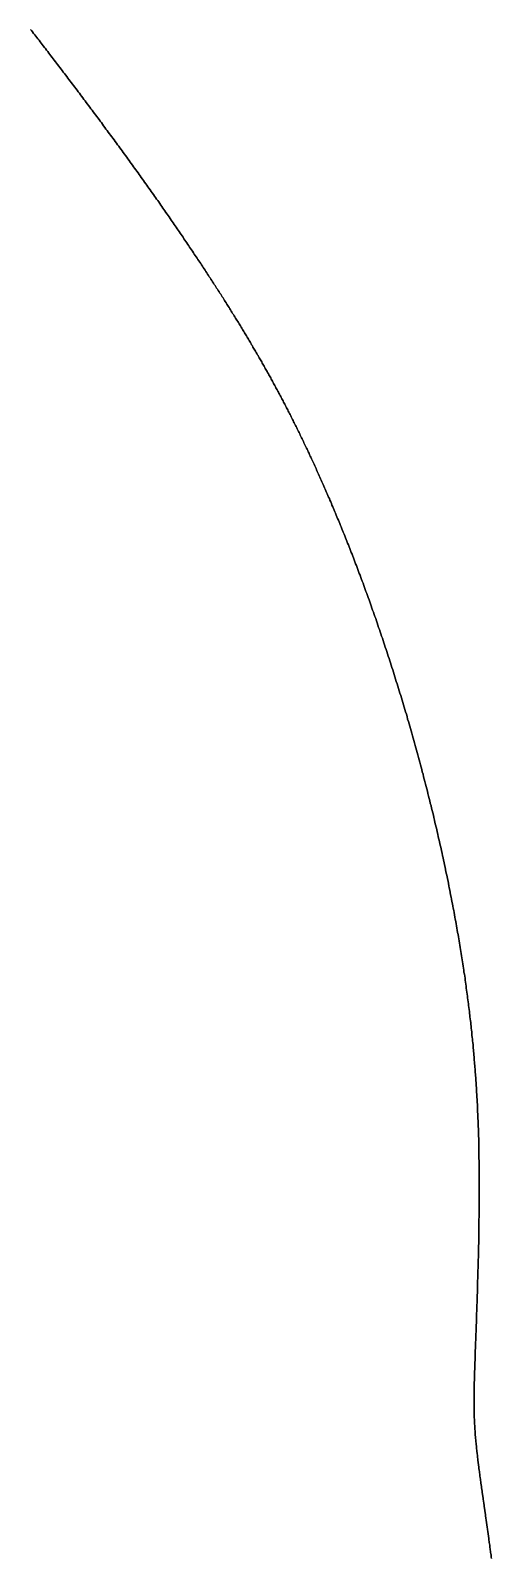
# Model space of a CAD drawing. Header units: inches. Extents: x 130170 to 284068, y 377793 to 804530.
# Drawn here: x 260278.8 to 260310.5, y 748711.6 to 748816.8 of the extents above; entities that cross this region are included whole.
import ezdxf

# ---------------------------------------------------------------- set-up
doc = ezdxf.new("R2010")
doc.units = ezdxf.units.IN
doc.header["$MEASUREMENT"] = 0
doc.layers.add('muni_il', color=7, linetype='Continuous')

msp = doc.modelspace()

# ---------------------------------------------------------------- linework, layer by layer
at = {"layer": 'muni_il'}
for points in [[(260310.53, 748711.61), (260310.52, 748711.7), (260310.51, 748711.78), (260310.5, 748711.87), (260310.49, 748711.95), (260310.47, 748712.04), (260310.46, 748712.12), (260310.45, 748712.21), (260310.44, 748712.29), (260310.43, 748712.37), (260310.42, 748712.46), (260310.41, 748712.54), (260310.4, 748712.62), (260310.38, 748712.71), (260310.37, 748712.79), (260310.36, 748712.87), (260310.35, 748712.95), (260310.34, 748713.03), (260310.33, 748713.11), (260310.32, 748713.19), (260310.31, 748713.27), (260310.3, 748713.35), (260310.28, 748713.43), (260310.27, 748713.51), (260310.26, 748713.59), (260310.25, 748713.67), (260310.24, 748713.75), (260310.23, 748713.83), (260310.22, 748713.9), (260310.21, 748713.98), (260310.2, 748714.06), (260310.19, 748714.14), (260310.17, 748714.21), (260310.16, 748714.29), (260310.15, 748714.36), (260310.14, 748714.44), (260310.13, 748714.51), (260310.12, 748714.59), (260310.11, 748714.66), (260310.1, 748714.74), (260310.09, 748714.81), (260310.08, 748714.88), (260310.07, 748714.96), (260310.06, 748715.03), (260310.05, 748715.1), (260310.04, 748715.17), (260310.03, 748715.24), (260310.02, 748715.32), (260310.01, 748715.39), (260310, 748715.46), (260309.99, 748715.53), (260309.98, 748715.6), (260309.97, 748715.66), (260309.96, 748715.73), (260309.95, 748715.8), (260309.94, 748715.87), (260309.93, 748715.94), (260309.92, 748716), (260309.91, 748716.07), (260309.9, 748716.14), (260309.89, 748716.2), (260309.88, 748716.27), (260309.87, 748716.34), (260309.86, 748716.4), (260309.85, 748716.46), (260309.84, 748716.53), (260309.84, 748716.59), (260309.83, 748716.66), (260309.82, 748716.72), (260309.81, 748716.78), (260309.8, 748716.84), (260309.79, 748716.91), (260309.78, 748716.97), (260309.78, 748717.03), (260309.77, 748717.09), (260309.76, 748717.15), (260309.75, 748717.21), (260309.74, 748717.27), (260309.73, 748717.33), (260309.73, 748717.39), (260309.72, 748717.45), (260309.71, 748717.5), (260309.7, 748717.56), (260309.7, 748717.62), (260309.69, 748717.68), (260309.68, 748717.73), (260309.67, 748717.79), (260309.67, 748717.84), (260309.66, 748717.9), (260309.65, 748717.96), (260309.64, 748718.01), (260309.64, 748718.06), (260309.63, 748718.12), (260309.62, 748718.17), (260309.62, 748718.23), (260309.61, 748718.28), (260309.6, 748718.33), (260309.6, 748718.39), (260309.59, 748718.44), (260309.59, 748718.49), (260309.58, 748718.54), (260309.57, 748718.59), (260309.57, 748718.64), (260309.56, 748718.7), (260309.56, 748718.75), (260309.55, 748718.8), (260309.54, 748718.85), (260309.54, 748718.9), (260309.53, 748718.95), (260309.53, 748719), (260309.52, 748719.04), (260309.52, 748719.09), (260309.51, 748719.14), (260309.51, 748719.19), (260309.5, 748719.24), (260309.5, 748719.29), (260309.49, 748719.33), (260309.49, 748719.38), (260309.48, 748719.43), (260309.48, 748719.48), (260309.47, 748719.52), (260309.47, 748719.57), (260309.46, 748719.62), (260309.46, 748719.66), (260309.46, 748719.71), (260309.45, 748719.75), (260309.45, 748719.8), (260309.44, 748719.85), (260309.44, 748719.89), (260309.44, 748719.94), (260309.43, 748719.98), (260309.43, 748720.03), (260309.42, 748720.07), (260309.42, 748720.12), (260309.42, 748720.16), (260309.41, 748720.21), (260309.41, 748720.25), (260309.41, 748720.3), (260309.4, 748720.34), (260309.4, 748720.39), (260309.4, 748720.43), (260309.39, 748720.48), (260309.39, 748720.52), (260309.39, 748720.56), (260309.39, 748720.61), (260309.38, 748720.65), (260309.38, 748720.7), (260309.38, 748720.74), (260309.38, 748720.79), (260309.37, 748720.83), (260309.37, 748720.88), (260309.37, 748720.92), (260309.37, 748720.96), (260309.37, 748721.01), (260309.36, 748721.05), (260309.36, 748721.1), (260309.36, 748721.14), (260309.36, 748721.19), (260309.36, 748721.23), (260309.35, 748721.28), (260309.35, 748721.32), (260309.35, 748721.37), (260309.35, 748721.41), (260309.35, 748721.46), (260309.35, 748721.5), (260309.35, 748721.55), (260309.34, 748721.6), (260309.34, 748721.64), (260309.34, 748721.69), (260309.34, 748721.74), (260309.34, 748721.78), (260309.34, 748721.83), (260309.34, 748721.88), (260309.34, 748721.92), (260309.34, 748721.97), (260309.34, 748722.02), (260309.34, 748722.07), (260309.34, 748722.12), (260309.34, 748722.16), (260309.34, 748722.21), (260309.34, 748722.26), (260309.34, 748722.31), (260309.34, 748722.36), (260309.34, 748722.41), (260309.34, 748722.46), (260309.34, 748722.51), (260309.34, 748722.56), (260309.34, 748722.62), (260309.34, 748722.67), (260309.34, 748722.72), (260309.34, 748722.77), (260309.34, 748722.82), (260309.34, 748722.88), (260309.34, 748722.93), (260309.34, 748722.98), (260309.34, 748723.04), (260309.34, 748723.09), (260309.34, 748723.15), (260309.34, 748723.2), (260309.34, 748723.26), (260309.34, 748723.32), (260309.35, 748723.37), (260309.35, 748723.43), (260309.35, 748723.49), (260309.35, 748723.55), (260309.35, 748723.61), (260309.35, 748723.66), (260309.35, 748723.72), (260309.35, 748723.78), (260309.36, 748723.84), (260309.36, 748723.91), (260309.36, 748723.97), (260309.36, 748724.03), (260309.36, 748724.09), (260309.36, 748724.15), (260309.37, 748724.22), (260309.37, 748724.28), (260309.37, 748724.35), (260309.37, 748724.41), (260309.37, 748724.48), (260309.37, 748724.54), (260309.38, 748724.61), (260309.38, 748724.68), (260309.38, 748724.74), (260309.38, 748724.81), (260309.39, 748724.88), (260309.39, 748724.95), (260309.39, 748725.02), (260309.39, 748725.09), (260309.39, 748725.16), (260309.4, 748725.23), (260309.4, 748725.3), (260309.4, 748725.38), (260309.4, 748725.45), (260309.41, 748725.52), (260309.41, 748725.6), (260309.41, 748725.67), (260309.41, 748725.75), (260309.42, 748725.82), (260309.42, 748725.9), (260309.42, 748725.98), (260309.43, 748726.05), (260309.43, 748726.13), (260309.43, 748726.21), (260309.43, 748726.29), (260309.44, 748726.37), (260309.44, 748726.45), (260309.44, 748726.53), (260309.45, 748726.61), (260309.45, 748726.69), (260309.45, 748726.78), (260309.45, 748726.86), (260309.46, 748726.94), (260309.46, 748727.03), (260309.46, 748727.11), (260309.47, 748727.19), (260309.47, 748727.28), (260309.47, 748727.37), (260309.48, 748727.45), (260309.48, 748727.54), (260309.48, 748727.63), (260309.48, 748727.72), (260309.49, 748727.8), (260309.49, 748727.89), (260309.49, 748727.98), (260309.5, 748728.07), (260309.5, 748728.16), (260309.5, 748728.25), (260309.51, 748728.35), (260309.51, 748728.44), (260309.51, 748728.53), (260309.52, 748728.62), (260309.52, 748728.72), (260309.52, 748728.81), (260309.53, 748728.9), (260309.53, 748729), (260309.53, 748729.09), (260309.54, 748729.19), (260309.54, 748729.28), (260309.54, 748729.38), (260309.54, 748729.48), (260309.55, 748729.57), (260309.55, 748729.67), (260309.55, 748729.77), (260309.56, 748729.87), (260309.56, 748729.96), (260309.56, 748730.06), (260309.57, 748730.16), (260309.57, 748730.26), (260309.57, 748730.36), (260309.58, 748730.46), (260309.58, 748730.56), (260309.58, 748730.66), (260309.58, 748730.76), (260309.59, 748730.86), (260309.59, 748730.97), (260309.59, 748731.07), (260309.6, 748731.17), (260309.6, 748731.27), (260309.6, 748731.38), (260309.6, 748731.48), (260309.61, 748731.58), (260309.61, 748731.68), (260309.61, 748731.79), (260309.61, 748731.89), (260309.62, 748732), (260309.62, 748732.1), (260309.62, 748732.21), (260309.63, 748732.31), (260309.63, 748732.42), (260309.63, 748732.52), (260309.63, 748732.63), (260309.63, 748732.73), (260309.64, 748732.84), (260309.64, 748732.94), (260309.64, 748733.05), (260309.64, 748733.16), (260309.65, 748733.26), (260309.65, 748733.37), (260309.65, 748733.47), (260309.65, 748733.58), (260309.65, 748733.69), (260309.66, 748733.8), (260309.66, 748733.9), (260309.66, 748734.01), (260309.66, 748734.12), (260309.66, 748734.22), (260309.67, 748734.33), (260309.67, 748734.44), (260309.67, 748734.55), (260309.67, 748734.66), (260309.67, 748734.76), (260309.67, 748734.87), (260309.67, 748734.98), (260309.68, 748735.09), (260309.68, 748735.2), (260309.68, 748735.3), (260309.68, 748735.41), (260309.68, 748735.52), (260309.68, 748735.63), (260309.68, 748735.74), (260309.68, 748735.85), (260309.68, 748735.95), (260309.69, 748736.06), (260309.69, 748736.17), (260309.69, 748736.28), (260309.69, 748736.39), (260309.69, 748736.5), (260309.69, 748736.61), (260309.69, 748736.72), (260309.69, 748736.82), (260309.69, 748736.93), (260309.69, 748737.04), (260309.69, 748737.15), (260309.69, 748737.26), (260309.69, 748737.37), (260309.69, 748737.48), (260309.69, 748737.59), (260309.69, 748737.7), (260309.69, 748737.8), (260309.69, 748737.91), (260309.69, 748738.02), (260309.69, 748738.13), (260309.68, 748738.24), (260309.68, 748738.35), (260309.68, 748738.46), (260309.68, 748738.57), (260309.68, 748738.68), (260309.68, 748738.79), (260309.68, 748738.9), (260309.68, 748739.01), (260309.67, 748739.12), (260309.67, 748739.22), (260309.67, 748739.33), (260309.67, 748739.44), (260309.67, 748739.55), (260309.67, 748739.66), (260309.66, 748739.77), (260309.66, 748739.88), (260309.66, 748739.99), (260309.66, 748740.1), (260309.65, 748740.21), (260309.65, 748740.32), (260309.65, 748740.43), (260309.65, 748740.54), (260309.64, 748740.65), (260309.64, 748740.76), (260309.64, 748740.87), (260309.63, 748740.98), (260309.63, 748741.09), (260309.63, 748741.2), (260309.62, 748741.32), (260309.62, 748741.43), (260309.61, 748741.54), (260309.61, 748741.65), (260309.61, 748741.76), (260309.6, 748741.87), (260309.6, 748741.98), (260309.59, 748742.09), (260309.59, 748742.21), (260309.58, 748742.32), (260309.58, 748742.43), (260309.57, 748742.54), (260309.57, 748742.66), (260309.56, 748742.77), (260309.56, 748742.88), (260309.55, 748742.99), (260309.54, 748743.11), (260309.54, 748743.22), (260309.53, 748743.33), (260309.53, 748743.45), (260309.52, 748743.56), (260309.51, 748743.68), (260309.51, 748743.79), (260309.5, 748743.91), (260309.49, 748744.02), (260309.48, 748744.14), (260309.48, 748744.25), (260309.47, 748744.37), (260309.46, 748744.48), (260309.45, 748744.6), (260309.45, 748744.72), (260309.44, 748744.83), (260309.43, 748744.95), (260309.42, 748745.07), (260309.41, 748745.18), (260309.4, 748745.3), (260309.39, 748745.42), (260309.38, 748745.54), (260309.37, 748745.66), (260309.36, 748745.78), (260309.35, 748745.9), (260309.34, 748746.02), (260309.33, 748746.14), (260309.32, 748746.26), (260309.31, 748746.38), (260309.3, 748746.5), (260309.29, 748746.62), (260309.28, 748746.74), (260309.27, 748746.86), (260309.26, 748746.99), (260309.24, 748747.11), (260309.23, 748747.23), (260309.22, 748747.36), (260309.21, 748747.48), (260309.19, 748747.61), (260309.18, 748747.73), (260309.17, 748747.86), (260309.15, 748747.98), (260309.14, 748748.11), (260309.13, 748748.24), (260309.11, 748748.36), (260309.1, 748748.49), (260309.08, 748748.62), (260309.07, 748748.75), (260309.05, 748748.88), (260309.04, 748749), (260309.02, 748749.13), (260309.01, 748749.26), (260308.99, 748749.39), (260308.98, 748749.53), (260308.96, 748749.66), (260308.94, 748749.79), (260308.93, 748749.92), (260308.91, 748750.05), (260308.89, 748750.19), (260308.88, 748750.32), (260308.86, 748750.46), (260308.84, 748750.59), (260308.82, 748750.73), (260308.8, 748750.86), (260308.78, 748751), (260308.76, 748751.13), (260308.75, 748751.27), (260308.73, 748751.41), (260308.71, 748751.55), (260308.69, 748751.68), (260308.67, 748751.82), (260308.64, 748751.96), (260308.62, 748752.1), (260308.6, 748752.24), (260308.58, 748752.38), (260308.56, 748752.53), (260308.54, 748752.67), (260308.52, 748752.81), (260308.49, 748752.95), (260308.47, 748753.09), (260308.45, 748753.24), (260308.42, 748753.38), (260308.4, 748753.53), (260308.38, 748753.67), (260308.35, 748753.82), (260308.33, 748753.96), (260308.3, 748754.11), (260308.28, 748754.26), (260308.25, 748754.4), (260308.23, 748754.55), (260308.2, 748754.7), (260308.18, 748754.85), (260308.15, 748755), (260308.12, 748755.15), (260308.1, 748755.3), (260308.07, 748755.45), (260308.04, 748755.6), (260308.02, 748755.75), (260307.99, 748755.9), (260307.96, 748756.06), (260307.93, 748756.21), (260307.9, 748756.36), (260307.87, 748756.51), (260307.84, 748756.67), (260307.81, 748756.82), (260307.78, 748756.98), (260307.75, 748757.13), (260307.72, 748757.29), (260307.69, 748757.44), (260307.66, 748757.6), (260307.63, 748757.76), (260307.6, 748757.91), (260307.57, 748758.07), (260307.54, 748758.23), (260307.5, 748758.39), (260307.47, 748758.54), (260307.44, 748758.7), (260307.4, 748758.86), (260307.37, 748759.02), (260307.34, 748759.18), (260307.3, 748759.34), (260307.27, 748759.5), (260307.23, 748759.66), (260307.2, 748759.82), (260307.16, 748759.98), (260307.13, 748760.15), (260307.09, 748760.31), (260307.06, 748760.47), (260307.02, 748760.63), (260306.98, 748760.79), (260306.95, 748760.96), (260306.91, 748761.12), (260306.87, 748761.28), (260306.84, 748761.45), (260306.8, 748761.61), (260306.76, 748761.77), (260306.72, 748761.94), (260306.68, 748762.1), (260306.64, 748762.27), (260306.6, 748762.43), (260306.57, 748762.6), (260306.53, 748762.76), (260306.49, 748762.92), (260306.45, 748763.09), (260306.41, 748763.26), (260306.37, 748763.42), (260306.32, 748763.59), (260306.28, 748763.75), (260306.24, 748763.92), (260306.2, 748764.08), (260306.16, 748764.25), (260306.12, 748764.41), (260306.07, 748764.58), (260306.03, 748764.75), (260305.99, 748764.91), (260305.95, 748765.08), (260305.9, 748765.25), (260305.86, 748765.41), (260305.82, 748765.58), (260305.77, 748765.74), (260305.73, 748765.91), (260305.69, 748766.08), (260305.64, 748766.24), (260305.6, 748766.41), (260305.55, 748766.57), (260305.51, 748766.74), (260305.46, 748766.91), (260305.42, 748767.07), (260305.37, 748767.24), (260305.33, 748767.4), (260305.28, 748767.57), (260305.23, 748767.74), (260305.19, 748767.9), (260305.14, 748768.07), (260305.09, 748768.23), (260305.05, 748768.4), (260305, 748768.56), (260304.95, 748768.73), (260304.91, 748768.89), (260304.86, 748769.05), (260304.81, 748769.22), (260304.76, 748769.38), (260304.72, 748769.55), (260304.67, 748769.71), (260304.62, 748769.87), (260304.57, 748770.04), (260304.52, 748770.2), (260304.47, 748770.36), (260304.42, 748770.52), (260304.38, 748770.69), (260304.33, 748770.85), (260304.28, 748771.01), (260304.23, 748771.17), (260304.18, 748771.33), (260304.13, 748771.49), (260304.08, 748771.65), (260304.03, 748771.81), (260303.98, 748771.97), (260303.93, 748772.13), (260303.88, 748772.29), (260303.83, 748772.45), (260303.78, 748772.61), (260303.73, 748772.77), (260303.68, 748772.92), (260303.63, 748773.08), (260303.58, 748773.24), (260303.53, 748773.39), (260303.48, 748773.55), (260303.43, 748773.71), (260303.38, 748773.86), (260303.33, 748774.02), (260303.27, 748774.17), (260303.22, 748774.33), (260303.17, 748774.48), (260303.12, 748774.63), (260303.07, 748774.78), (260303.02, 748774.94), (260302.97, 748775.09), (260302.92, 748775.24), (260302.87, 748775.39), (260302.82, 748775.54), (260302.76, 748775.69), (260302.71, 748775.84), (260302.66, 748775.99), (260302.61, 748776.14), (260302.56, 748776.29), (260302.51, 748776.43), (260302.46, 748776.58), (260302.4, 748776.73), (260302.35, 748776.87), (260302.3, 748777.02), (260302.25, 748777.16), (260302.2, 748777.31), (260302.15, 748777.45), (260302.1, 748777.59), (260302.04, 748777.74), (260301.99, 748777.88), (260301.94, 748778.02), (260301.89, 748778.16), (260301.84, 748778.3), (260301.79, 748778.44), (260301.74, 748778.58), (260301.69, 748778.72), (260301.64, 748778.86), (260301.58, 748778.99), (260301.53, 748779.13), (260301.48, 748779.27), (260301.43, 748779.4), (260301.38, 748779.54), (260301.33, 748779.67), (260301.28, 748779.81), (260301.23, 748779.94), (260301.18, 748780.07), (260301.13, 748780.2), (260301.08, 748780.33), (260301.03, 748780.47), (260300.98, 748780.6), (260300.93, 748780.73), (260300.88, 748780.85), (260300.83, 748780.98), (260300.78, 748781.11), (260300.73, 748781.24), (260300.68, 748781.36), (260300.63, 748781.49), (260300.58, 748781.62), (260300.53, 748781.74), (260300.48, 748781.86), (260300.43, 748781.99), (260300.38, 748782.11), (260300.33, 748782.23), (260300.28, 748782.35), (260300.23, 748782.47), (260300.18, 748782.6), (260300.13, 748782.71), (260300.08, 748782.83), (260300.04, 748782.95), (260299.99, 748783.07), (260299.94, 748783.19), (260299.89, 748783.3), (260299.84, 748783.42), (260299.79, 748783.54), (260299.75, 748783.65), (260299.7, 748783.76), (260299.65, 748783.88), (260299.6, 748783.99), (260299.55, 748784.1), (260299.51, 748784.21), (260299.46, 748784.33), (260299.41, 748784.44), (260299.37, 748784.55), (260299.32, 748784.65), (260299.27, 748784.76), (260299.23, 748784.87), (260299.18, 748784.98), (260299.13, 748785.09), (260299.09, 748785.19), (260299.04, 748785.3), (260298.99, 748785.4), (260298.95, 748785.51), (260298.9, 748785.61), (260298.86, 748785.71), (260298.81, 748785.82), (260298.76, 748785.92), (260298.72, 748786.02), (260298.67, 748786.12), (260298.63, 748786.22), (260298.58, 748786.32), (260298.54, 748786.42), (260298.49, 748786.52), (260298.45, 748786.62), (260298.41, 748786.72), (260298.36, 748786.81), (260298.32, 748786.91), (260298.27, 748787.01), (260298.23, 748787.1), (260298.18, 748787.2), (260298.14, 748787.29), (260298.1, 748787.39), (260298.05, 748787.48), (260298.01, 748787.57), (260297.97, 748787.67), (260297.92, 748787.76), (260297.88, 748787.85), (260297.84, 748787.94), (260297.79, 748788.03), (260297.75, 748788.12), (260297.71, 748788.21), (260297.66, 748788.3), (260297.62, 748788.39), (260297.58, 748788.48), (260297.54, 748788.57), (260297.49, 748788.66), (260297.45, 748788.74), (260297.41, 748788.83), (260297.37, 748788.92), (260297.33, 748789), (260297.28, 748789.09), (260297.24, 748789.17), (260297.2, 748789.26), (260297.16, 748789.34), (260297.12, 748789.43), (260297.08, 748789.51), (260297.04, 748789.59), (260296.99, 748789.68), (260296.95, 748789.76), (260296.91, 748789.84), (260296.87, 748789.92), (260296.83, 748790), (260296.79, 748790.09), (260296.75, 748790.17), (260296.71, 748790.25), (260296.67, 748790.33), (260296.63, 748790.41), (260296.58, 748790.49), (260296.54, 748790.57), (260296.5, 748790.65), (260296.46, 748790.72), (260296.42, 748790.8), (260296.38, 748790.88), (260296.34, 748790.96), (260296.3, 748791.04), (260296.26, 748791.11), (260296.22, 748791.19), (260296.18, 748791.27), (260296.14, 748791.35), (260296.1, 748791.42), (260296.06, 748791.5), (260296.02, 748791.58), (260295.98, 748791.65), (260295.94, 748791.73), (260295.9, 748791.8), (260295.86, 748791.88), (260295.82, 748791.95), (260295.78, 748792.03), (260295.74, 748792.1), (260295.69, 748792.18), (260295.65, 748792.25), (260295.61, 748792.33), (260295.57, 748792.4), (260295.53, 748792.48), (260295.49, 748792.55), (260295.45, 748792.63), (260295.41, 748792.7), (260295.37, 748792.77), (260295.33, 748792.85), (260295.29, 748792.92), (260295.25, 748792.99), (260295.21, 748793.07), (260295.17, 748793.14), (260295.12, 748793.22), (260295.08, 748793.29), (260295.04, 748793.36), (260295, 748793.44), (260294.96, 748793.51), (260294.92, 748793.58), (260294.88, 748793.66), (260294.84, 748793.73), (260294.79, 748793.8), (260294.75, 748793.88), (260294.71, 748793.95), (260294.67, 748794.02), (260294.63, 748794.1), (260294.58, 748794.17), (260294.54, 748794.24), (260294.5, 748794.32), (260294.46, 748794.39), (260294.41, 748794.47), (260294.37, 748794.54), (260294.33, 748794.61), (260294.28, 748794.69), (260294.24, 748794.76), (260294.2, 748794.84), (260294.15, 748794.91), (260294.11, 748794.98), (260294.07, 748795.06), (260294.02, 748795.13), (260293.98, 748795.21), (260293.93, 748795.28), (260293.89, 748795.36), (260293.85, 748795.43), (260293.8, 748795.51), (260293.76, 748795.58), (260293.71, 748795.66), (260293.67, 748795.74), (260293.62, 748795.81), (260293.57, 748795.89), (260293.53, 748795.96), (260293.48, 748796.04), (260293.44, 748796.12), (260293.39, 748796.19), (260293.34, 748796.27), (260293.3, 748796.35), (260293.25, 748796.43), (260293.2, 748796.5), (260293.15, 748796.58), (260293.11, 748796.66), (260293.06, 748796.74), (260293.01, 748796.82), (260292.96, 748796.89), (260292.91, 748796.97), (260292.86, 748797.05), (260292.81, 748797.13), (260292.76, 748797.21), (260292.71, 748797.29), (260292.66, 748797.37), (260292.61, 748797.45), (260292.56, 748797.53), (260292.51, 748797.61), (260292.46, 748797.7), (260292.41, 748797.78), (260292.36, 748797.86), (260292.31, 748797.94), (260292.26, 748798.02), (260292.2, 748798.11), (260292.15, 748798.19), (260292.1, 748798.27), (260292.05, 748798.36), (260291.99, 748798.44), (260291.94, 748798.52), (260291.89, 748798.61), (260291.83, 748798.69), (260291.78, 748798.78), (260291.72, 748798.86), (260291.67, 748798.95), (260291.61, 748799.03), (260291.56, 748799.12), (260291.5, 748799.21), (260291.44, 748799.29), (260291.39, 748799.38), (260291.33, 748799.47), (260291.27, 748799.56), (260291.22, 748799.64), (260291.16, 748799.73), (260291.1, 748799.82), (260291.04, 748799.91), (260290.99, 748800), (260290.93, 748800.09), (260290.87, 748800.18), (260290.81, 748800.27), (260290.75, 748800.36), (260290.69, 748800.45), (260290.63, 748800.54), (260290.57, 748800.63), (260290.51, 748800.73), (260290.45, 748800.82), (260290.38, 748800.91), (260290.32, 748801), (260290.26, 748801.1), (260290.2, 748801.19), (260290.14, 748801.28), (260290.07, 748801.38), (260290.01, 748801.47), (260289.95, 748801.57), (260289.88, 748801.66), (260289.82, 748801.76), (260289.75, 748801.85), (260289.69, 748801.95), (260289.62, 748802.04), (260289.56, 748802.14), (260289.49, 748802.24), (260289.43, 748802.33), (260289.36, 748802.43), (260289.3, 748802.53), (260289.23, 748802.63), (260289.16, 748802.73), (260289.09, 748802.82), (260289.03, 748802.92), (260288.96, 748803.02), (260288.89, 748803.12), (260288.82, 748803.22), (260288.75, 748803.32), (260288.69, 748803.42), (260288.62, 748803.52), (260288.55, 748803.62), (260288.48, 748803.72), (260288.41, 748803.83), (260288.34, 748803.93), (260288.27, 748804.03), (260288.2, 748804.13), (260288.12, 748804.23), (260288.05, 748804.34), (260287.98, 748804.44), (260287.91, 748804.54), (260287.84, 748804.64), (260287.76, 748804.75), (260287.69, 748804.85), (260287.62, 748804.96), (260287.55, 748805.06), (260287.47, 748805.16), (260287.4, 748805.27), (260287.33, 748805.37), (260287.25, 748805.48), (260287.18, 748805.58), (260287.1, 748805.69), (260287.03, 748805.79), (260286.95, 748805.9), (260286.88, 748806), (260286.8, 748806.11), (260286.73, 748806.22), (260286.65, 748806.32), (260286.58, 748806.43), (260286.5, 748806.54), (260286.42, 748806.64), (260286.35, 748806.75), (260286.27, 748806.86), (260286.2, 748806.96), (260286.12, 748807.07), (260286.04, 748807.18), (260285.96, 748807.28), (260285.89, 748807.39), (260285.81, 748807.5), (260285.73, 748807.61), (260285.65, 748807.71), (260285.58, 748807.82), (260285.5, 748807.93), (260285.42, 748808.04), (260285.34, 748808.15), (260285.26, 748808.25), (260285.18, 748808.36), (260285.1, 748808.47), (260285.03, 748808.58), (260284.95, 748808.69), (260284.87, 748808.79), (260284.79, 748808.9), (260284.71, 748809.01), (260284.63, 748809.12), (260284.55, 748809.23), (260284.47, 748809.34), (260284.39, 748809.44), (260284.31, 748809.55), (260284.23, 748809.66), (260284.15, 748809.77), (260284.07, 748809.88), (260283.99, 748809.98), (260283.91, 748810.09), (260283.83, 748810.2), (260283.75, 748810.31), (260283.67, 748810.42), (260283.59, 748810.52), (260283.51, 748810.63), (260283.43, 748810.74), (260283.35, 748810.85), (260283.27, 748810.95), (260283.19, 748811.06), (260283.11, 748811.17), (260283.03, 748811.28), (260282.95, 748811.38), (260282.87, 748811.49), (260282.79, 748811.6), (260282.71, 748811.7), (260282.63, 748811.81), (260282.55, 748811.92), (260282.47, 748812.02), (260282.39, 748812.13), (260282.31, 748812.23), (260282.23, 748812.34), (260282.16, 748812.45), (260282.08, 748812.55), (260282, 748812.66), (260281.92, 748812.76), (260281.84, 748812.87), (260281.76, 748812.97), (260281.68, 748813.07), (260281.6, 748813.18), (260281.52, 748813.28), (260281.44, 748813.39), (260281.36, 748813.49), (260281.29, 748813.59), (260281.21, 748813.7), (260281.13, 748813.8), (260281.05, 748813.9), (260280.97, 748814), (260280.9, 748814.11), (260280.82, 748814.21), (260280.74, 748814.31), (260280.66, 748814.41), (260280.59, 748814.51), (260280.51, 748814.61), (260280.43, 748814.71), (260280.36, 748814.81), (260280.28, 748814.91), (260280.2, 748815.01), (260280.13, 748815.11), (260280.05, 748815.21), (260279.98, 748815.31), (260279.9, 748815.41), (260279.82, 748815.51), (260279.75, 748815.6), (260279.67, 748815.7), (260279.6, 748815.8), (260279.53, 748815.89), (260279.45, 748815.99), (260279.38, 748816.09), (260279.3, 748816.18), (260279.23, 748816.28), (260279.16, 748816.37), (260279.08, 748816.47), (260279.01, 748816.56), (260278.94, 748816.66), (260278.87, 748816.75), (260278.79, 748816.84)], [(260278.79, 748816.84), (260278.87, 748816.75), (260278.94, 748816.66), (260279.01, 748816.56), (260279.08, 748816.47), (260279.16, 748816.37), (260279.23, 748816.28), (260279.3, 748816.18), (260279.38, 748816.09), (260279.45, 748815.99), (260279.53, 748815.89), (260279.6, 748815.8), (260279.67, 748815.7), (260279.75, 748815.6), (260279.82, 748815.51), (260279.9, 748815.41), (260279.98, 748815.31), (260280.05, 748815.21), (260280.13, 748815.11), (260280.2, 748815.01), (260280.28, 748814.91), (260280.36, 748814.81), (260280.43, 748814.71), (260280.51, 748814.61), (260280.59, 748814.51), (260280.66, 748814.41), (260280.74, 748814.31), (260280.82, 748814.21), (260280.9, 748814.11), (260280.97, 748814), (260281.05, 748813.9), (260281.13, 748813.8), (260281.21, 748813.7), (260281.29, 748813.59), (260281.36, 748813.49), (260281.44, 748813.39), (260281.52, 748813.28), (260281.6, 748813.18), (260281.68, 748813.07), (260281.76, 748812.97), (260281.84, 748812.87), (260281.92, 748812.76), (260282, 748812.66), (260282.08, 748812.55), (260282.16, 748812.45), (260282.23, 748812.34), (260282.31, 748812.23), (260282.39, 748812.13), (260282.47, 748812.02), (260282.55, 748811.92), (260282.63, 748811.81), (260282.71, 748811.7), (260282.79, 748811.6), (260282.87, 748811.49), (260282.95, 748811.38), (260283.03, 748811.28), (260283.11, 748811.17), (260283.19, 748811.06), (260283.27, 748810.95), (260283.35, 748810.85), (260283.43, 748810.74), (260283.51, 748810.63), (260283.59, 748810.52), (260283.67, 748810.42), (260283.75, 748810.31), (260283.83, 748810.2), (260283.91, 748810.09), (260283.99, 748809.98), (260284.07, 748809.88), (260284.15, 748809.77), (260284.23, 748809.66), (260284.31, 748809.55), (260284.39, 748809.44), (260284.47, 748809.34), (260284.55, 748809.23), (260284.63, 748809.12), (260284.71, 748809.01), (260284.79, 748808.9), (260284.87, 748808.79), (260284.95, 748808.69), (260285.03, 748808.58), (260285.1, 748808.47), (260285.18, 748808.36), (260285.26, 748808.25), (260285.34, 748808.15), (260285.42, 748808.04), (260285.5, 748807.93), (260285.58, 748807.82), (260285.65, 748807.71), (260285.73, 748807.61), (260285.81, 748807.5), (260285.89, 748807.39), (260285.96, 748807.28), (260286.04, 748807.18), (260286.12, 748807.07), (260286.2, 748806.96), (260286.27, 748806.86), (260286.35, 748806.75), (260286.42, 748806.64), (260286.5, 748806.54), (260286.58, 748806.43), (260286.65, 748806.32), (260286.73, 748806.22), (260286.8, 748806.11), (260286.88, 748806), (260286.95, 748805.9), (260287.03, 748805.79), (260287.1, 748805.69), (260287.18, 748805.58), (260287.25, 748805.48), (260287.33, 748805.37), (260287.4, 748805.27), (260287.47, 748805.16), (260287.55, 748805.06), (260287.62, 748804.96), (260287.69, 748804.85), (260287.76, 748804.75), (260287.84, 748804.64), (260287.91, 748804.54), (260287.98, 748804.44), (260288.05, 748804.34), (260288.12, 748804.23), (260288.2, 748804.13), (260288.27, 748804.03), (260288.34, 748803.93), (260288.41, 748803.83), (260288.48, 748803.72), (260288.55, 748803.62), (260288.62, 748803.52), (260288.69, 748803.42), (260288.75, 748803.32), (260288.82, 748803.22), (260288.89, 748803.12), (260288.96, 748803.02), (260289.03, 748802.92), (260289.09, 748802.82), (260289.16, 748802.73), (260289.23, 748802.63), (260289.3, 748802.53), (260289.36, 748802.43), (260289.43, 748802.33), (260289.49, 748802.24), (260289.56, 748802.14), (260289.62, 748802.04), (260289.69, 748801.95), (260289.75, 748801.85), (260289.82, 748801.76), (260289.88, 748801.66), (260289.95, 748801.57), (260290.01, 748801.47), (260290.07, 748801.38), (260290.14, 748801.28), (260290.2, 748801.19), (260290.26, 748801.1), (260290.32, 748801), (260290.38, 748800.91), (260290.45, 748800.82), (260290.51, 748800.73), (260290.57, 748800.63), (260290.63, 748800.54), (260290.69, 748800.45), (260290.75, 748800.36), (260290.81, 748800.27), (260290.87, 748800.18), (260290.93, 748800.09), (260290.99, 748800), (260291.04, 748799.91), (260291.1, 748799.82), (260291.16, 748799.73), (260291.22, 748799.64), (260291.27, 748799.56), (260291.33, 748799.47), (260291.39, 748799.38), (260291.44, 748799.29), (260291.5, 748799.21), (260291.56, 748799.12), (260291.61, 748799.03), (260291.67, 748798.95), (260291.72, 748798.86), (260291.78, 748798.78), (260291.83, 748798.69), (260291.89, 748798.61), (260291.94, 748798.52), (260291.99, 748798.44), (260292.05, 748798.36), (260292.1, 748798.27), (260292.15, 748798.19), (260292.2, 748798.11), (260292.26, 748798.02), (260292.31, 748797.94), (260292.36, 748797.86), (260292.41, 748797.78), (260292.46, 748797.7), (260292.51, 748797.61), (260292.56, 748797.53), (260292.61, 748797.45), (260292.66, 748797.37), (260292.71, 748797.29), (260292.76, 748797.21), (260292.81, 748797.13), (260292.86, 748797.05), (260292.91, 748796.97), (260292.96, 748796.89), (260293.01, 748796.82), (260293.06, 748796.74), (260293.11, 748796.66), (260293.15, 748796.58), (260293.2, 748796.5), (260293.25, 748796.43), (260293.3, 748796.35), (260293.34, 748796.27), (260293.39, 748796.19), (260293.44, 748796.12), (260293.48, 748796.04), (260293.53, 748795.96), (260293.57, 748795.89), (260293.62, 748795.81), (260293.67, 748795.74), (260293.71, 748795.66), (260293.76, 748795.58), (260293.8, 748795.51), (260293.85, 748795.43), (260293.89, 748795.36), (260293.93, 748795.28), (260293.98, 748795.21), (260294.02, 748795.13), (260294.07, 748795.06), (260294.11, 748794.98), (260294.15, 748794.91), (260294.2, 748794.84), (260294.24, 748794.76), (260294.28, 748794.69), (260294.33, 748794.61), (260294.37, 748794.54), (260294.41, 748794.47), (260294.46, 748794.39), (260294.5, 748794.32), (260294.54, 748794.24), (260294.58, 748794.17), (260294.63, 748794.1), (260294.67, 748794.02), (260294.71, 748793.95), (260294.75, 748793.88), (260294.79, 748793.8), (260294.84, 748793.73), (260294.88, 748793.66), (260294.92, 748793.58), (260294.96, 748793.51), (260295, 748793.44), (260295.04, 748793.36), (260295.08, 748793.29), (260295.12, 748793.22), (260295.17, 748793.14), (260295.21, 748793.07), (260295.25, 748792.99), (260295.29, 748792.92), (260295.33, 748792.85), (260295.37, 748792.77), (260295.41, 748792.7), (260295.45, 748792.63), (260295.49, 748792.55), (260295.53, 748792.48), (260295.57, 748792.4), (260295.61, 748792.33), (260295.65, 748792.25), (260295.69, 748792.18), (260295.74, 748792.1), (260295.78, 748792.03), (260295.82, 748791.95), (260295.86, 748791.88), (260295.9, 748791.8), (260295.94, 748791.73), (260295.98, 748791.65), (260296.02, 748791.58), (260296.06, 748791.5), (260296.1, 748791.42), (260296.14, 748791.35), (260296.18, 748791.27), (260296.22, 748791.19), (260296.26, 748791.11), (260296.3, 748791.04), (260296.34, 748790.96), (260296.38, 748790.88), (260296.42, 748790.8), (260296.46, 748790.72), (260296.5, 748790.65), (260296.54, 748790.57), (260296.58, 748790.49), (260296.63, 748790.41), (260296.67, 748790.33), (260296.71, 748790.25), (260296.75, 748790.17), (260296.79, 748790.09), (260296.83, 748790), (260296.87, 748789.92), (260296.91, 748789.84), (260296.95, 748789.76), (260296.99, 748789.68), (260297.04, 748789.59), (260297.08, 748789.51), (260297.12, 748789.43), (260297.16, 748789.34), (260297.2, 748789.26), (260297.24, 748789.17), (260297.28, 748789.09), (260297.33, 748789), (260297.37, 748788.92), (260297.41, 748788.83), (260297.45, 748788.74), (260297.49, 748788.66), (260297.54, 748788.57), (260297.58, 748788.48), (260297.62, 748788.39), (260297.66, 748788.3), (260297.71, 748788.21), (260297.75, 748788.12), (260297.79, 748788.03), (260297.84, 748787.94), (260297.88, 748787.85), (260297.92, 748787.76), (260297.97, 748787.67), (260298.01, 748787.57), (260298.05, 748787.48), (260298.1, 748787.39), (260298.14, 748787.29), (260298.18, 748787.2), (260298.23, 748787.1), (260298.27, 748787.01), (260298.32, 748786.91), (260298.36, 748786.81), (260298.41, 748786.72), (260298.45, 748786.62), (260298.49, 748786.52), (260298.54, 748786.42), (260298.58, 748786.32), (260298.63, 748786.22), (260298.67, 748786.12), (260298.72, 748786.02), (260298.76, 748785.92), (260298.81, 748785.82), (260298.86, 748785.71), (260298.9, 748785.61), (260298.95, 748785.51), (260298.99, 748785.4), (260299.04, 748785.3), (260299.09, 748785.19), (260299.13, 748785.09), (260299.18, 748784.98), (260299.23, 748784.87), (260299.27, 748784.76), (260299.32, 748784.65), (260299.37, 748784.55), (260299.41, 748784.44), (260299.46, 748784.33), (260299.51, 748784.21), (260299.55, 748784.1), (260299.6, 748783.99), (260299.65, 748783.88), (260299.7, 748783.76), (260299.75, 748783.65), (260299.79, 748783.54), (260299.84, 748783.42), (260299.89, 748783.3), (260299.94, 748783.19), (260299.99, 748783.07), (260300.04, 748782.95), (260300.08, 748782.83), (260300.13, 748782.71), (260300.18, 748782.6), (260300.23, 748782.47), (260300.28, 748782.35), (260300.33, 748782.23), (260300.38, 748782.11), (260300.43, 748781.99), (260300.48, 748781.86), (260300.53, 748781.74), (260300.58, 748781.62), (260300.63, 748781.49), (260300.68, 748781.36), (260300.73, 748781.24), (260300.78, 748781.11), (260300.83, 748780.98), (260300.88, 748780.85), (260300.93, 748780.73), (260300.98, 748780.6), (260301.03, 748780.47), (260301.08, 748780.33), (260301.13, 748780.2), (260301.18, 748780.07), (260301.23, 748779.94), (260301.28, 748779.81), (260301.33, 748779.67), (260301.38, 748779.54), (260301.43, 748779.4), (260301.48, 748779.27), (260301.53, 748779.13), (260301.58, 748778.99), (260301.64, 748778.86), (260301.69, 748778.72), (260301.74, 748778.58), (260301.79, 748778.44), (260301.84, 748778.3), (260301.89, 748778.16), (260301.94, 748778.02), (260301.99, 748777.88), (260302.04, 748777.74), (260302.1, 748777.59), (260302.15, 748777.45), (260302.2, 748777.31), (260302.25, 748777.16), (260302.3, 748777.02), (260302.35, 748776.87), (260302.4, 748776.73), (260302.46, 748776.58), (260302.51, 748776.43), (260302.56, 748776.29), (260302.61, 748776.14), (260302.66, 748775.99), (260302.71, 748775.84), (260302.76, 748775.69), (260302.82, 748775.54), (260302.87, 748775.39), (260302.92, 748775.24), (260302.97, 748775.09), (260303.02, 748774.94), (260303.07, 748774.78), (260303.12, 748774.63), (260303.17, 748774.48), (260303.22, 748774.33), (260303.27, 748774.17), (260303.33, 748774.02), (260303.38, 748773.86), (260303.43, 748773.71), (260303.48, 748773.55), (260303.53, 748773.39), (260303.58, 748773.24), (260303.63, 748773.08), (260303.68, 748772.92), (260303.73, 748772.77), (260303.78, 748772.61), (260303.83, 748772.45), (260303.88, 748772.29), (260303.93, 748772.13), (260303.98, 748771.97), (260304.03, 748771.81), (260304.08, 748771.65), (260304.13, 748771.49), (260304.18, 748771.33), (260304.23, 748771.17), (260304.28, 748771.01), (260304.33, 748770.85), (260304.38, 748770.69), (260304.42, 748770.52), (260304.47, 748770.36), (260304.52, 748770.2), (260304.57, 748770.04), (260304.62, 748769.87), (260304.67, 748769.71), (260304.72, 748769.55), (260304.76, 748769.38), (260304.81, 748769.22), (260304.86, 748769.05), (260304.91, 748768.89), (260304.95, 748768.73), (260305, 748768.56), (260305.05, 748768.4), (260305.09, 748768.23), (260305.14, 748768.07), (260305.19, 748767.9), (260305.23, 748767.74), (260305.28, 748767.57), (260305.33, 748767.4), (260305.37, 748767.24), (260305.42, 748767.07), (260305.46, 748766.91), (260305.51, 748766.74), (260305.55, 748766.57), (260305.6, 748766.41), (260305.64, 748766.24), (260305.69, 748766.08), (260305.73, 748765.91), (260305.77, 748765.74), (260305.82, 748765.58), (260305.86, 748765.41), (260305.9, 748765.25), (260305.95, 748765.08), (260305.99, 748764.91), (260306.03, 748764.75), (260306.07, 748764.58), (260306.12, 748764.41), (260306.16, 748764.25), (260306.2, 748764.08), (260306.24, 748763.92), (260306.28, 748763.75), (260306.32, 748763.59), (260306.37, 748763.42), (260306.41, 748763.26), (260306.45, 748763.09), (260306.49, 748762.92), (260306.53, 748762.76), (260306.57, 748762.6), (260306.6, 748762.43), (260306.64, 748762.27), (260306.68, 748762.1), (260306.72, 748761.94), (260306.76, 748761.77), (260306.8, 748761.61), (260306.84, 748761.45), (260306.87, 748761.28), (260306.91, 748761.12), (260306.95, 748760.96), (260306.98, 748760.79), (260307.02, 748760.63), (260307.06, 748760.47), (260307.09, 748760.31), (260307.13, 748760.15), (260307.16, 748759.98), (260307.2, 748759.82), (260307.23, 748759.66), (260307.27, 748759.5), (260307.3, 748759.34), (260307.34, 748759.18), (260307.37, 748759.02), (260307.4, 748758.86), (260307.44, 748758.7), (260307.47, 748758.54), (260307.5, 748758.39), (260307.54, 748758.23), (260307.57, 748758.07), (260307.6, 748757.91), (260307.63, 748757.76), (260307.66, 748757.6), (260307.69, 748757.44), (260307.72, 748757.29), (260307.75, 748757.13), (260307.78, 748756.98), (260307.81, 748756.82), (260307.84, 748756.67), (260307.87, 748756.51), (260307.9, 748756.36), (260307.93, 748756.21), (260307.96, 748756.06), (260307.99, 748755.9), (260308.02, 748755.75), (260308.04, 748755.6), (260308.07, 748755.45), (260308.1, 748755.3), (260308.12, 748755.15), (260308.15, 748755), (260308.18, 748754.85), (260308.2, 748754.7), (260308.23, 748754.55), (260308.25, 748754.4), (260308.28, 748754.26), (260308.3, 748754.11), (260308.33, 748753.96), (260308.35, 748753.82), (260308.38, 748753.67), (260308.4, 748753.53), (260308.42, 748753.38), (260308.45, 748753.24), (260308.47, 748753.09), (260308.49, 748752.95), (260308.52, 748752.81), (260308.54, 748752.67), (260308.56, 748752.53), (260308.58, 748752.38), (260308.6, 748752.24), (260308.62, 748752.1), (260308.64, 748751.96), (260308.67, 748751.82), (260308.69, 748751.68), (260308.71, 748751.55), (260308.73, 748751.41), (260308.75, 748751.27), (260308.76, 748751.13), (260308.78, 748751), (260308.8, 748750.86), (260308.82, 748750.73), (260308.84, 748750.59), (260308.86, 748750.46), (260308.88, 748750.32), (260308.89, 748750.19), (260308.91, 748750.05), (260308.93, 748749.92), (260308.94, 748749.79), (260308.96, 748749.66), (260308.98, 748749.53), (260308.99, 748749.39), (260309.01, 748749.26), (260309.02, 748749.13), (260309.04, 748749), (260309.05, 748748.88), (260309.07, 748748.75), (260309.08, 748748.62), (260309.1, 748748.49), (260309.11, 748748.36), (260309.13, 748748.24), (260309.14, 748748.11), (260309.15, 748747.98), (260309.17, 748747.86), (260309.18, 748747.73), (260309.19, 748747.61), (260309.21, 748747.48), (260309.22, 748747.36), (260309.23, 748747.23), (260309.24, 748747.11), (260309.26, 748746.99), (260309.27, 748746.86), (260309.28, 748746.74), (260309.29, 748746.62), (260309.3, 748746.5), (260309.31, 748746.38), (260309.32, 748746.26), (260309.33, 748746.14), (260309.34, 748746.02), (260309.35, 748745.9), (260309.36, 748745.78), (260309.37, 748745.66), (260309.38, 748745.54), (260309.39, 748745.42), (260309.4, 748745.3), (260309.41, 748745.18), (260309.42, 748745.07), (260309.43, 748744.95), (260309.44, 748744.83), (260309.45, 748744.72), (260309.45, 748744.6), (260309.46, 748744.48), (260309.47, 748744.37), (260309.48, 748744.25), (260309.48, 748744.14), (260309.49, 748744.02), (260309.5, 748743.91), (260309.51, 748743.79), (260309.51, 748743.68), (260309.52, 748743.56), (260309.53, 748743.45), (260309.53, 748743.33), (260309.54, 748743.22), (260309.54, 748743.11), (260309.55, 748742.99), (260309.56, 748742.88), (260309.56, 748742.77), (260309.57, 748742.66), (260309.57, 748742.54), (260309.58, 748742.43), (260309.58, 748742.32), (260309.59, 748742.21), (260309.59, 748742.09), (260309.6, 748741.98), (260309.6, 748741.87), (260309.61, 748741.76), (260309.61, 748741.65), (260309.61, 748741.54), (260309.62, 748741.43), (260309.62, 748741.32), (260309.63, 748741.2), (260309.63, 748741.09), (260309.63, 748740.98), (260309.64, 748740.87), (260309.64, 748740.76), (260309.64, 748740.65), (260309.65, 748740.54), (260309.65, 748740.43), (260309.65, 748740.32), (260309.65, 748740.21), (260309.66, 748740.1), (260309.66, 748739.99), (260309.66, 748739.88), (260309.66, 748739.77), (260309.67, 748739.66), (260309.67, 748739.55), (260309.67, 748739.44), (260309.67, 748739.33), (260309.67, 748739.22), (260309.67, 748739.12), (260309.68, 748739.01), (260309.68, 748738.9), (260309.68, 748738.79), (260309.68, 748738.68), (260309.68, 748738.57), (260309.68, 748738.46), (260309.68, 748738.35), (260309.68, 748738.24), (260309.69, 748738.13), (260309.69, 748738.02), (260309.69, 748737.91), (260309.69, 748737.8), (260309.69, 748737.7), (260309.69, 748737.59), (260309.69, 748737.48), (260309.69, 748737.37), (260309.69, 748737.26), (260309.69, 748737.15), (260309.69, 748737.04), (260309.69, 748736.93), (260309.69, 748736.82), (260309.69, 748736.72), (260309.69, 748736.61), (260309.69, 748736.5), (260309.69, 748736.39), (260309.69, 748736.28), (260309.69, 748736.17), (260309.69, 748736.06), (260309.68, 748735.95), (260309.68, 748735.85), (260309.68, 748735.74), (260309.68, 748735.63), (260309.68, 748735.52), (260309.68, 748735.41), (260309.68, 748735.3), (260309.68, 748735.2), (260309.68, 748735.09), (260309.67, 748734.98), (260309.67, 748734.87), (260309.67, 748734.76), (260309.67, 748734.66), (260309.67, 748734.55), (260309.67, 748734.44), (260309.67, 748734.33), (260309.66, 748734.22), (260309.66, 748734.12), (260309.66, 748734.01), (260309.66, 748733.9), (260309.66, 748733.8), (260309.65, 748733.69), (260309.65, 748733.58), (260309.65, 748733.47), (260309.65, 748733.37), (260309.65, 748733.26), (260309.64, 748733.16), (260309.64, 748733.05), (260309.64, 748732.94), (260309.64, 748732.84), (260309.63, 748732.73), (260309.63, 748732.63), (260309.63, 748732.52), (260309.63, 748732.42), (260309.63, 748732.31), (260309.62, 748732.21), (260309.62, 748732.1), (260309.62, 748732), (260309.61, 748731.89), (260309.61, 748731.79), (260309.61, 748731.68), (260309.61, 748731.58), (260309.6, 748731.48), (260309.6, 748731.38), (260309.6, 748731.27), (260309.6, 748731.17), (260309.59, 748731.07), (260309.59, 748730.97), (260309.59, 748730.86), (260309.58, 748730.76), (260309.58, 748730.66), (260309.58, 748730.56), (260309.58, 748730.46), (260309.57, 748730.36), (260309.57, 748730.26), (260309.57, 748730.16), (260309.56, 748730.06), (260309.56, 748729.96), (260309.56, 748729.87), (260309.55, 748729.77), (260309.55, 748729.67), (260309.55, 748729.57), (260309.54, 748729.48), (260309.54, 748729.38), (260309.54, 748729.28), (260309.54, 748729.19), (260309.53, 748729.09), (260309.53, 748729), (260309.53, 748728.9), (260309.52, 748728.81), (260309.52, 748728.72), (260309.52, 748728.62), (260309.51, 748728.53), (260309.51, 748728.44), (260309.51, 748728.35), (260309.5, 748728.25), (260309.5, 748728.16), (260309.5, 748728.07), (260309.49, 748727.98), (260309.49, 748727.89), (260309.49, 748727.8), (260309.48, 748727.72), (260309.48, 748727.63), (260309.48, 748727.54), (260309.48, 748727.45), (260309.47, 748727.37), (260309.47, 748727.28), (260309.47, 748727.19), (260309.46, 748727.11), (260309.46, 748727.03), (260309.46, 748726.94), (260309.45, 748726.86), (260309.45, 748726.78), (260309.45, 748726.69), (260309.45, 748726.61), (260309.44, 748726.53), (260309.44, 748726.45), (260309.44, 748726.37), (260309.43, 748726.29), (260309.43, 748726.21), (260309.43, 748726.13), (260309.43, 748726.05), (260309.42, 748725.98), (260309.42, 748725.9), (260309.42, 748725.82), (260309.41, 748725.75), (260309.41, 748725.67), (260309.41, 748725.6), (260309.41, 748725.52), (260309.4, 748725.45), (260309.4, 748725.38), (260309.4, 748725.3), (260309.4, 748725.23), (260309.39, 748725.16), (260309.39, 748725.09), (260309.39, 748725.02), (260309.39, 748724.95), (260309.39, 748724.88), (260309.38, 748724.81), (260309.38, 748724.74), (260309.38, 748724.68), (260309.38, 748724.61), (260309.37, 748724.54), (260309.37, 748724.48), (260309.37, 748724.41), (260309.37, 748724.35), (260309.37, 748724.28), (260309.37, 748724.22), (260309.36, 748724.15), (260309.36, 748724.09), (260309.36, 748724.03), (260309.36, 748723.97), (260309.36, 748723.91), (260309.36, 748723.84), (260309.35, 748723.78), (260309.35, 748723.72), (260309.35, 748723.66), (260309.35, 748723.61), (260309.35, 748723.55), (260309.35, 748723.49), (260309.35, 748723.43), (260309.35, 748723.37), (260309.34, 748723.32), (260309.34, 748723.26), (260309.34, 748723.2), (260309.34, 748723.15), (260309.34, 748723.09), (260309.34, 748723.04), (260309.34, 748722.98), (260309.34, 748722.93), (260309.34, 748722.88), (260309.34, 748722.82), (260309.34, 748722.77), (260309.34, 748722.72), (260309.34, 748722.67), (260309.34, 748722.62), (260309.34, 748722.56), (260309.34, 748722.51), (260309.34, 748722.46), (260309.34, 748722.41), (260309.34, 748722.36), (260309.34, 748722.31), (260309.34, 748722.26), (260309.34, 748722.21), (260309.34, 748722.16), (260309.34, 748722.12), (260309.34, 748722.07), (260309.34, 748722.02), (260309.34, 748721.97), (260309.34, 748721.92), (260309.34, 748721.88), (260309.34, 748721.83), (260309.34, 748721.78), (260309.34, 748721.74), (260309.34, 748721.69), (260309.34, 748721.64), (260309.34, 748721.6), (260309.35, 748721.55), (260309.35, 748721.5), (260309.35, 748721.46), (260309.35, 748721.41), (260309.35, 748721.37), (260309.35, 748721.32), (260309.35, 748721.28), (260309.36, 748721.23), (260309.36, 748721.19), (260309.36, 748721.14), (260309.36, 748721.1), (260309.36, 748721.05), (260309.37, 748721.01), (260309.37, 748720.96), (260309.37, 748720.92), (260309.37, 748720.88), (260309.37, 748720.83), (260309.38, 748720.79), (260309.38, 748720.74), (260309.38, 748720.7), (260309.38, 748720.65), (260309.39, 748720.61), (260309.39, 748720.56), (260309.39, 748720.52), (260309.39, 748720.48), (260309.4, 748720.43), (260309.4, 748720.39), (260309.4, 748720.34), (260309.41, 748720.3), (260309.41, 748720.25), (260309.41, 748720.21), (260309.42, 748720.16), (260309.42, 748720.12), (260309.42, 748720.07), (260309.43, 748720.03), (260309.43, 748719.98), (260309.44, 748719.94), (260309.44, 748719.89), (260309.44, 748719.85), (260309.45, 748719.8), (260309.45, 748719.75), (260309.46, 748719.71), (260309.46, 748719.66), (260309.46, 748719.62), (260309.47, 748719.57), (260309.47, 748719.52), (260309.48, 748719.48), (260309.48, 748719.43), (260309.49, 748719.38), (260309.49, 748719.33), (260309.5, 748719.29), (260309.5, 748719.24), (260309.51, 748719.19), (260309.51, 748719.14), (260309.52, 748719.09), (260309.52, 748719.04), (260309.53, 748719), (260309.53, 748718.95), (260309.54, 748718.9), (260309.54, 748718.85), (260309.55, 748718.8), (260309.56, 748718.75), (260309.56, 748718.7), (260309.57, 748718.64), (260309.57, 748718.59), (260309.58, 748718.54), (260309.59, 748718.49), (260309.59, 748718.44), (260309.6, 748718.39), (260309.6, 748718.33), (260309.61, 748718.28), (260309.62, 748718.23), (260309.62, 748718.17), (260309.63, 748718.12), (260309.64, 748718.06), (260309.64, 748718.01), (260309.65, 748717.96), (260309.66, 748717.9), (260309.67, 748717.84), (260309.67, 748717.79), (260309.68, 748717.73), (260309.69, 748717.68), (260309.7, 748717.62), (260309.7, 748717.56), (260309.71, 748717.5), (260309.72, 748717.45), (260309.73, 748717.39), (260309.73, 748717.33), (260309.74, 748717.27), (260309.75, 748717.21), (260309.76, 748717.15), (260309.77, 748717.09), (260309.78, 748717.03), (260309.78, 748716.97), (260309.79, 748716.91), (260309.8, 748716.84), (260309.81, 748716.78), (260309.82, 748716.72), (260309.83, 748716.66), (260309.84, 748716.59), (260309.84, 748716.53), (260309.85, 748716.46), (260309.86, 748716.4), (260309.87, 748716.34), (260309.88, 748716.27), (260309.89, 748716.2), (260309.9, 748716.14), (260309.91, 748716.07), (260309.92, 748716), (260309.93, 748715.94), (260309.94, 748715.87), (260309.95, 748715.8), (260309.96, 748715.73), (260309.97, 748715.66), (260309.98, 748715.6), (260309.99, 748715.53), (260310, 748715.46), (260310.01, 748715.39), (260310.02, 748715.32), (260310.03, 748715.24), (260310.04, 748715.17), (260310.05, 748715.1), (260310.06, 748715.03), (260310.07, 748714.96), (260310.08, 748714.88), (260310.09, 748714.81), (260310.1, 748714.74), (260310.11, 748714.66), (260310.12, 748714.59), (260310.13, 748714.51), (260310.14, 748714.44), (260310.15, 748714.36), (260310.16, 748714.29), (260310.17, 748714.21), (260310.19, 748714.14), (260310.2, 748714.06), (260310.21, 748713.98), (260310.22, 748713.9), (260310.23, 748713.83), (260310.24, 748713.75), (260310.25, 748713.67), (260310.26, 748713.59), (260310.27, 748713.51), (260310.28, 748713.43), (260310.3, 748713.35), (260310.31, 748713.27), (260310.32, 748713.19), (260310.33, 748713.11), (260310.34, 748713.03), (260310.35, 748712.95), (260310.36, 748712.87), (260310.37, 748712.79), (260310.38, 748712.71), (260310.4, 748712.62), (260310.41, 748712.54), (260310.42, 748712.46), (260310.43, 748712.37), (260310.44, 748712.29), (260310.45, 748712.21), (260310.46, 748712.12), (260310.47, 748712.04), (260310.49, 748711.95), (260310.5, 748711.87), (260310.51, 748711.78), (260310.52, 748711.7), (260310.53, 748711.61)]]:
    msp.add_lwpolyline(points, dxfattribs=at)

doc.saveas('drawing.dxf')
